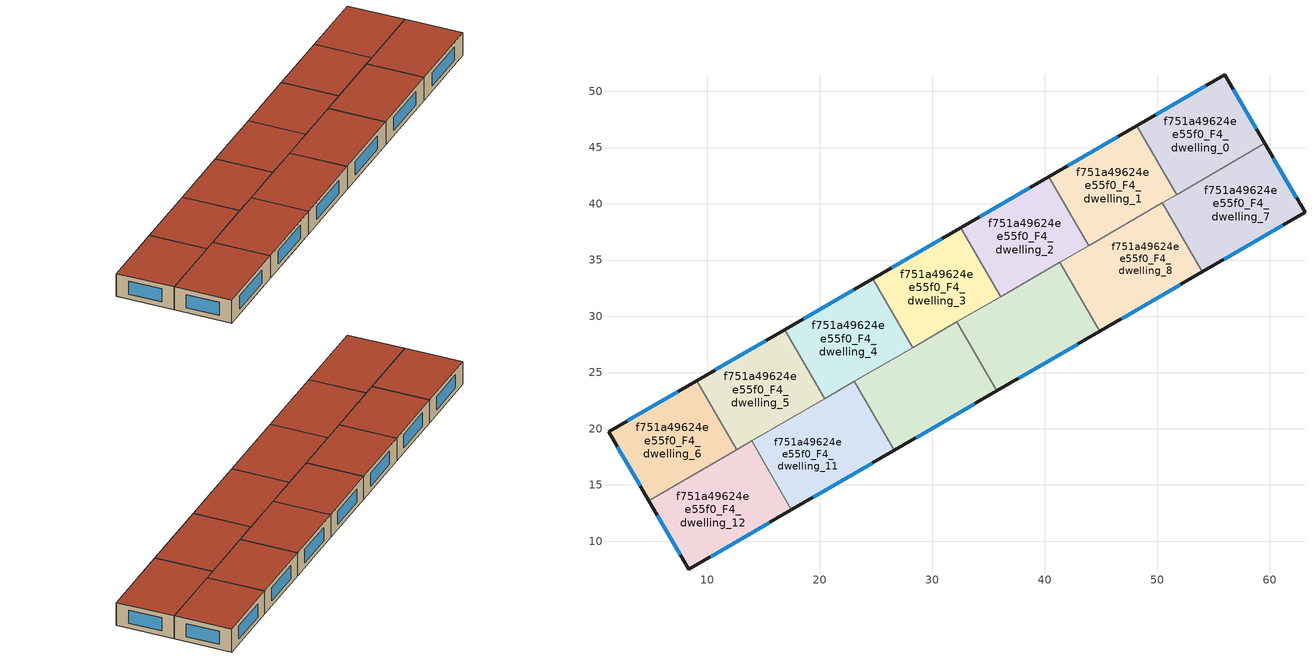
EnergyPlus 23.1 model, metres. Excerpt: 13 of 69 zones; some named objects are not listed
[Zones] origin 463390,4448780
f751a49624ee55f0_F4_dwelling_0
 floor to f751a49624ee55f0_F3_dwelling_1 (EU_floor_Construction): 55.99,51.48 59.56,45.37 51.74,40.83 48.19,46.96 z12
 floor adiabatic (EU_floor_Construction): 48.19,46.96 51.74,40.83 51.73,40.82 48.18,46.95 z12
 wall outside (EU_wall_Construction): 59.56,45.37 55.99,51.48 48.18,46.95 z12:15
 wall to f751a49624ee55f0_F4_dwelling_1 (EU_wall_Construction): 48.18,46.95 51.73,40.82 z12:15
 wall to f751a49624ee55f0_F4_dwelling_7 (EU_wall_Construction): 51.73,40.82 59.56,45.37 z12:15
 window (EU_Window_Construction): 54.32,50.51 49.85,47.92 / 58.8,46.67 56.76,50.17 z12.64:14.36
 roof outside (EU_roof_Construction): 59.56,45.37 55.99,51.48 48.18,46.95 51.73,40.82 z15
f751a49624ee55f0_F4_dwelling_1
 floor adiabatic (EU_floor_Construction): 48.18,46.95 51.73,40.82 43.92,36.29 40.37,42.42 z12
 floor to f751a49624ee55f0_F3_dwelling_5 (EU_floor_Construction): 40.37,42.42 43.92,36.29 43.9,36.29 40.35,42.41 z12
 wall outside (EU_wall_Construction): 48.18,46.95 40.35,42.41 z12:15
 wall to f751a49624ee55f0_F4_dwelling_2 (EU_wall_Construction): 40.35,42.41 43.9,36.29 z12:15
 wall to f751a49624ee55f0_F4_dwelling_8 (EU_wall_Construction): 43.9,36.29 50.45,40.08 z12:15
 wall to f751a49624ee55f0_F4_dwelling_7 (EU_wall_Construction): 50.45,40.08 51.73,40.82 z12:15
 window (EU_Window_Construction): 46.5,45.98 42.03,43.38 z12.64:14.36
 roof outside (EU_roof_Construction): 51.73,40.82 48.18,46.95 40.35,42.41 43.9,36.29 z15
f751a49624ee55f0_F4_dwelling_10
 floor to f751a49624ee55f0_F3_dwelling_8 (EU_floor_Construction): 28.27,27.22 31.82,21.1 26.61,18.08 23.07,24.21 z12
 floor to f751a49624ee55f0_F3_dwelling_6 (EU_floor_Construction): 32.2,29.5 35.75,23.37 31.82,21.1 28.27,27.22 z12
 wall outside (EU_wall_Construction): 26.61,18.08 35.75,23.37 z12:15
 wall to f751a49624ee55f0_F4_dwelling_9 (EU_wall_Construction): 35.75,23.37 32.2,29.5 z12:15
 wall to f751a49624ee55f0_F4_dwelling_11 (EU_wall_Construction): 23.07,24.21 26.61,18.08 z12:15
 wall to f751a49624ee55f0_F4_dwelling_4 (EU_wall_Construction): 28.25,27.21 23.07,24.21 z12:15
 wall to f751a49624ee55f0_F4_dwelling_3 (EU_wall_Construction): 32.19,29.5 28.25,27.21 z12:15
 window (EU_Window_Construction): 28.57,19.21 33.79,22.24 z12.64:14.36
 roof outside (EU_roof_Construction): 35.75,23.37 32.2,29.5 23.07,24.21 26.61,18.08 z15
f751a49624ee55f0_F4_dwelling_11
 floor to f751a49624ee55f0_F3_dwelling_10 (EU_floor_Construction): 20.44,22.68 23.99,16.56 17.48,12.79 13.93,18.91 z12
 floor to f751a49624ee55f0_F3_dwelling_8 (EU_floor_Construction): 23.07,24.21 26.61,18.08 23.99,16.56 20.44,22.68 z12
 wall outside (EU_wall_Construction): 17.48,12.79 26.61,18.08 z12:15
 wall to f751a49624ee55f0_F4_dwelling_12 (EU_wall_Construction): 13.93,18.91 17.48,12.79 z12:15
 wall to f751a49624ee55f0_F4_dwelling_5 (EU_wall_Construction): 20.43,22.68 13.93,18.91 z12:15
 wall to f751a49624ee55f0_F4_dwelling_4 (EU_wall_Construction): 23.07,24.2 20.43,22.68 z12:15
 window (EU_Window_Construction): 19.44,13.92 24.66,16.95 z12.64:14.36
 roof outside (EU_roof_Construction): 26.61,18.08 23.07,24.21 13.93,18.91 17.48,12.79 z15
f751a49624ee55f0_F4_dwelling_12
 floor to f751a49624ee55f0_F3_dwelling_12 (EU_floor_Construction): 12.61,18.15 16.16,12.02 8.36,7.5 4.79,13.61 z12
 floor to f751a49624ee55f0_F3_dwelling_10 (EU_floor_Construction): 13.93,18.91 17.48,12.79 16.16,12.02 12.61,18.15 z12
 wall outside (EU_wall_Construction): 4.79,13.61 8.36,7.5 17.48,12.79 z12:15
 wall to f751a49624ee55f0_F4_dwelling_6 (EU_wall_Construction): 12.6,18.14 4.79,13.61 z12:15
 wall to f751a49624ee55f0_F4_dwelling_5 (EU_wall_Construction): 13.93,18.91 12.6,18.14 z12:15
 window (EU_Window_Construction): 10.31,8.63 15.53,11.66 / 5.55,12.3 7.59,8.81 z12.64:14.36
 roof outside (EU_roof_Construction): 17.48,12.79 13.93,18.91 4.79,13.61 8.36,7.5 z15
f751a49624ee55f0_F4_dwelling_2
 floor to f751a49624ee55f0_F3_dwelling_5 (EU_floor_Construction): 40.35,42.41 43.9,36.29 36.09,31.76 32.54,37.88 z12
 floor to f751a49624ee55f0_F3_dwelling_7 (EU_floor_Construction): 32.54,37.88 36.09,31.76 36.08,31.75 32.53,37.88 z12
 wall outside (EU_wall_Construction): 40.35,42.41 32.53,37.88 z12:15
 wall to f751a49624ee55f0_F4_dwelling_3 (EU_wall_Construction): 32.53,37.88 36.08,31.75 z12:15
 wall to f751a49624ee55f0_F4_dwelling_9 (EU_wall_Construction): 36.08,31.75 41.32,34.79 z12:15
 wall to f751a49624ee55f0_F4_dwelling_8 (EU_wall_Construction): 41.32,34.79 43.9,36.29 z12:15
 window (EU_Window_Construction): 38.68,41.44 34.2,38.85 z12.64:14.36
 roof outside (EU_roof_Construction): 43.9,36.29 40.35,42.41 32.53,37.88 36.08,31.75 z15
f751a49624ee55f0_F4_dwelling_3
 floor to f751a49624ee55f0_F3_dwelling_7 (EU_floor_Construction): 32.53,37.88 36.08,31.75 28.27,27.22 24.72,33.35 z12
 floor to f751a49624ee55f0_F3_dwelling_9 (EU_floor_Construction): 24.72,33.35 28.27,27.22 28.25,27.21 24.7,33.34 z12
 wall outside (EU_wall_Construction): 32.53,37.88 24.7,33.34 z12:15
 wall to f751a49624ee55f0_F4_dwelling_4 (EU_wall_Construction): 24.7,33.34 28.25,27.21 z12:15
 wall to f751a49624ee55f0_F4_dwelling_9 (EU_wall_Construction): 32.2,29.5 36.08,31.75 z12:15
 window (EU_Window_Construction): 30.85,36.9 26.38,34.31 z12.64:14.36
 roof outside (EU_roof_Construction): 36.08,31.75 32.53,37.88 24.7,33.34 28.25,27.21 z15
f751a49624ee55f0_F4_dwelling_4
 floor to f751a49624ee55f0_F3_dwelling_9 (EU_floor_Construction): 24.7,33.34 28.25,27.21 20.44,22.68 16.89,28.81 z12
 floor to f751a49624ee55f0_F3_dwelling_11 (EU_floor_Construction): 16.89,28.81 20.44,22.69 20.43,22.68 16.88,28.8 z12
 wall outside (EU_wall_Construction): 24.7,33.34 16.88,28.8 z12:15
 wall to f751a49624ee55f0_F4_dwelling_5 (EU_wall_Construction): 16.88,28.8 20.43,22.68 z12:15
 window (EU_Window_Construction): 23.03,32.37 18.55,29.77 z12.64:14.36
 roof outside (EU_roof_Construction): 28.25,27.21 24.7,33.34 16.88,28.8 20.43,22.68 z15
f751a49624ee55f0_F4_dwelling_5
 floor to f751a49624ee55f0_F3_dwelling_13 (EU_floor_Construction): 9.06,24.27 12.61,18.16 12.6,18.15 9.05,24.26 z12
 floor adiabatic (EU_floor_Construction): 16.88,28.8 20.43,22.68 12.6,18.14 12.6,18.15 12.61,18.16 9.06,24.27 9.05,24.26 z12
 wall outside (EU_wall_Construction): 16.88,28.8 9.05,24.26 z12:15
 wall to f751a49624ee55f0_F4_dwelling_6 (EU_wall_Construction): 9.05,24.26 12.6,18.14 z12:15
 window (EU_Window_Construction): 15.2,27.83 10.73,25.24 z12.64:14.36
 roof outside (EU_roof_Construction): 20.43,22.68 16.88,28.8 9.05,24.26 12.6,18.14 z15
f751a49624ee55f0_F4_dwelling_6
 floor to f751a49624ee55f0_F3_dwelling_13 (EU_floor_Construction): 9.05,24.26 12.6,18.15 4.78,13.62 1.22,19.72 z12
 floor to f751a49624ee55f0_F3_dwelling_12 (EU_floor_Construction): 12.6,18.15 12.6,18.14 4.79,13.61 4.78,13.62 z12
 wall outside (EU_wall_Construction): 9.05,24.26 1.22,19.72 4.79,13.61 z12:15
 window (EU_Window_Construction): 1.98,18.41 4.02,14.92 / 7.37,23.29 2.89,20.7 z12.64:14.36
 roof outside (EU_roof_Construction): 12.6,18.14 9.05,24.26 1.22,19.72 4.79,13.61 z15
f751a49624ee55f0_F4_dwelling_7
 floor to f751a49624ee55f0_F3_dwelling_1 (EU_floor_Construction): 59.56,45.37 59.57,45.36 51.75,40.82 51.74,40.83 z12
 floor to f751a49624ee55f0_F3_dwelling_2 (EU_floor_Construction): 51.74,40.83 55.29,34.7 54,33.95 50.45,40.08 z12
 floor adiabatic (EU_floor_Construction): 59.57,45.36 63.14,39.25 55.29,34.7 51.75,40.82 z12
 wall outside (EU_wall_Construction): 54,33.95 63.14,39.25 59.56,45.37 z12:15
 wall to f751a49624ee55f0_F4_dwelling_8 (EU_wall_Construction): 50.45,40.08 54,33.95 z12:15
 window (EU_Window_Construction): 62.37,40.56 60.33,44.05 / 55.96,35.09 61.18,38.11 z12.64:14.36
 roof outside (EU_roof_Construction): 63.14,39.25 59.56,45.37 50.45,40.08 54,33.95 z15
f751a49624ee55f0_F4_dwelling_8
 floor to f751a49624ee55f0_F3_dwelling_2 (EU_floor_Construction): 50.45,40.08 54,33.95 47.47,30.17 43.92,36.29 z12
 floor adiabatic (EU_floor_Construction): 43.92,36.29 47.47,30.17 44.88,28.66 41.32,34.79 z12
 wall outside (EU_wall_Construction): 44.88,28.66 54,33.95 z12:15
 wall to f751a49624ee55f0_F4_dwelling_9 (EU_wall_Construction): 41.32,34.79 44.88,28.66 z12:15
 window (EU_Window_Construction): 46.83,29.8 52.05,32.82 z12.64:14.36
 roof outside (EU_roof_Construction): 54,33.95 50.45,40.08 41.32,34.79 44.88,28.66 z15
f751a49624ee55f0_F4_dwelling_9
 floor adiabatic (EU_floor_Construction): 41.32,34.79 44.88,28.66 39.64,25.63 36.09,31.76 z12
 floor to f751a49624ee55f0_F3_dwelling_6 (EU_floor_Construction): 36.09,31.76 39.64,25.63 35.75,23.37 32.2,29.5 z12
 wall outside (EU_wall_Construction): 35.75,23.37 44.88,28.66 z12:15
 window (EU_Window_Construction): 37.7,24.51 42.92,27.53 z12.64:14.36
 roof outside (EU_roof_Construction): 44.88,28.66 41.32,34.79 32.2,29.5 35.75,23.37 z15
[Building]
EU S2 Campaign: North Axis=0; Terrain=City; Solar Distribution=FullExterior
[Site:Location]
Yerevan-Zvartnots.Intl.AP: Latitude=40.15; Longitude=44.383; Time Zone=4; Elevation=854
[SizingPeriod:WeatherFileDays]
AnnualSizingPeriod: Begin Month=1; Begin Day of Month=1; End Month=12; End Day of Month=31; Day of Week for Start Day=Monday; Use Weather File Daylight Saving Period=No; Use Weather File Rain and Snow Indicators=No
[MATERIAL]
EU_InternalMass_Material: Roughness=MediumRough; Thickness=0.1; Conductivity=1; Density=1800; Specific Heat=900; Thermal Absorptance=0.9; Solar Absorptance=0.7; Visible Absorptance=0.7
[MATERIAL:NOMASS] Roughness=MediumRough; Thermal Absorptance=0.9; Solar Absorptance=0.7; Visible Absorptance=0.7
Name | Thermal Resistance
EU_wall_NoMass | 1.05043
EU_roof_NoMass | 1.45357
EU_floor_NoMass | 0.478065
[WINDOWMATERIAL:SIMPLEGLAZINGSYSTEM]
EU_Window_SimpleGlazing: UFactor=2.5566; Solar Heat Gain Coefficient=0.75; Visible Transmittance=0.75
[CONSTRUCTION]
EU_wall_Construction: EU_wall_NoMass
EU_roof_Construction: EU_roof_NoMass
EU_floor_Construction: EU_floor_NoMass
EU_Window_Construction: EU_Window_SimpleGlazing
EU_InternalMass_Construction: EU_InternalMass_Material
[ZONE] Type=1; Multiplier=1; Ceiling Height=autocalculate; Floor Area=autocalculate; Part of Total Floor Area=Yes
Name | Volume
f751a49624ee55f0_F4_dwelling_0 | 192.145
f751a49624ee55f0_F4_dwelling_1 | 192.157
f751a49624ee55f0_F4_dwelling_10 | 224.132
f751a49624ee55f0_F4_dwelling_11 | 224.136
f751a49624ee55f0_F4_dwelling_12 | 224.142
f751a49624ee55f0_F4_dwelling_2 | 192.121
f751a49624ee55f0_F4_dwelling_3 | 192.142
f751a49624ee55f0_F4_dwelling_4 | 192.141
f751a49624ee55f0_F4_dwelling_5 | 192.159
f751a49624ee55f0_F4_dwelling_6 | 192.132
f751a49624ee55f0_F4_dwelling_7 | 224.133
f751a49624ee55f0_F4_dwelling_8 | 224.141
f751a49624ee55f0_F4_dwelling_9 | 224.166
[INTERNALMASS] Construction=EU_InternalMass_Construction
Name | Zone or ZoneList | Surface Area
f751a49624ee55f0_F4_dwelling_0_EU_InternalMass | f751a49624ee55f0_F4_dwelling_0 | 64.0482
f751a49624ee55f0_F4_dwelling_1_EU_InternalMass | f751a49624ee55f0_F4_dwelling_1 | 64.0522
f751a49624ee55f0_F4_dwelling_2_EU_InternalMass | f751a49624ee55f0_F4_dwelling_2 | 64.0404
f751a49624ee55f0_F4_dwelling_3_EU_InternalMass | f751a49624ee55f0_F4_dwelling_3 | 64.0473
f751a49624ee55f0_F4_dwelling_4_EU_InternalMass | f751a49624ee55f0_F4_dwelling_4 | 64.0468
f751a49624ee55f0_F4_dwelling_5_EU_InternalMass | f751a49624ee55f0_F4_dwelling_5 | 64.053
f751a49624ee55f0_F4_dwelling_6_EU_InternalMass | f751a49624ee55f0_F4_dwelling_6 | 64.0441
f751a49624ee55f0_F4_dwelling_7_EU_InternalMass | f751a49624ee55f0_F4_dwelling_7 | 74.711
f751a49624ee55f0_F4_dwelling_8_EU_InternalMass | f751a49624ee55f0_F4_dwelling_8 | 74.7136
f751a49624ee55f0_F4_dwelling_9_EU_InternalMass | f751a49624ee55f0_F4_dwelling_9 | 74.7219
f751a49624ee55f0_F4_dwelling_10_EU_InternalMass | f751a49624ee55f0_F4_dwelling_10 | 74.7108
f751a49624ee55f0_F4_dwelling_11_EU_InternalMass | f751a49624ee55f0_F4_dwelling_11 | 74.7121
f751a49624ee55f0_F4_dwelling_12_EU_InternalMass | f751a49624ee55f0_F4_dwelling_12 | 74.7142
[OTHEREQUIPMENT] Fuel Type=Electricity; Design Level Calculation Method=Watts/Area; Power per Zone Floor Area=1; Fraction Latent=0; Fraction Radiant=0; Fraction Lost=0; Carbon Dioxide Generation Rate=0; EndUse Subcategory=EU_Step8_InternalGains
Name | Zone or ZoneList or Space or SpaceList | Schedule
EU_Step8_InternalGain_f751a49624ee55f0_F4_dwelling_0_f000 | f751a49624ee55f0_F4_dwelling_0 | EU_Step8_GainSchedule_f751a49624ee55f0_F4_dwelling_0_f000
EU_Step8_InternalGain_f751a49624ee55f0_F4_dwelling_1_f000 | f751a49624ee55f0_F4_dwelling_1 | EU_Step8_GainSchedule_f751a49624ee55f0_F4_dwelling_1_f000
EU_Step8_InternalGain_f751a49624ee55f0_F4_dwelling_2_f000 | f751a49624ee55f0_F4_dwelling_2 | EU_Step8_GainSchedule_f751a49624ee55f0_F4_dwelling_2_f000
EU_Step8_InternalGain_f751a49624ee55f0_F4_dwelling_3_f000 | f751a49624ee55f0_F4_dwelling_3 | EU_Step8_GainSchedule_f751a49624ee55f0_F4_dwelling_3_f000
EU_Step8_InternalGain_f751a49624ee55f0_F4_dwelling_4_f000 | f751a49624ee55f0_F4_dwelling_4 | EU_Step8_GainSchedule_f751a49624ee55f0_F4_dwelling_4_f000
EU_Step8_InternalGain_f751a49624ee55f0_F4_dwelling_5_f000 | f751a49624ee55f0_F4_dwelling_5 | EU_Step8_GainSchedule_f751a49624ee55f0_F4_dwelling_5_f000
EU_Step8_InternalGain_f751a49624ee55f0_F4_dwelling_6_f000 | f751a49624ee55f0_F4_dwelling_6 | EU_Step8_GainSchedule_f751a49624ee55f0_F4_dwelling_6_f000
EU_Step8_InternalGain_f751a49624ee55f0_F4_dwelling_7_f000 | f751a49624ee55f0_F4_dwelling_7 | EU_Step8_GainSchedule_f751a49624ee55f0_F4_dwelling_7_f000
EU_Step8_InternalGain_f751a49624ee55f0_F4_dwelling_8_f000 | f751a49624ee55f0_F4_dwelling_8 | EU_Step8_GainSchedule_f751a49624ee55f0_F4_dwelling_8_f000
EU_Step8_InternalGain_f751a49624ee55f0_F4_dwelling_9_f000 | f751a49624ee55f0_F4_dwelling_9 | EU_Step8_GainSchedule_f751a49624ee55f0_F4_dwelling_9_f000
EU_Step8_InternalGain_f751a49624ee55f0_F4_dwelling_10_f000 | f751a49624ee55f0_F4_dwelling_10 | EU_Step8_GainSchedule_f751a49624ee55f0_F4_dwelling_10_f000
EU_Step8_InternalGain_f751a49624ee55f0_F4_dwelling_11_f000 | f751a49624ee55f0_F4_dwelling_11 | EU_Step8_GainSchedule_f751a49624ee55f0_F4_dwelling_11_f000
EU_Step8_InternalGain_f751a49624ee55f0_F4_dwelling_12_f000 | f751a49624ee55f0_F4_dwelling_12 | EU_Step8_GainSchedule_f751a49624ee55f0_F4_dwelling_12_f000
[ZONEVENTILATION:DESIGNFLOWRATE] Schedule=EU_AlwaysOn; Design Flow Rate Calculation Method=AirChanges/Hour; Air Changes per Hour=0.557805; Ventilation Type=Natural; Fan Pressure Rise=0; Fan Total Efficiency=1; Constant Term Coefficient=1; Temperature Term Coefficient=0; Velocity Term Coefficient=0; Velocity Squared Term Coefficient=0; Minimum Indoor Temperature=-100; Maximum Indoor Temperature=100; Delta Temperature=-100; Minimum Outdoor Temperature=-100; Maximum Outdoor Temperature=100; Maximum Wind Speed=40
Name | Zone or ZoneList or Space or SpaceList
EU_ConstantAir_f751a49624ee55f0_F4_dwelling_0 | f751a49624ee55f0_F4_dwelling_0
EU_ConstantAir_f751a49624ee55f0_F4_dwelling_1 | f751a49624ee55f0_F4_dwelling_1
EU_ConstantAir_f751a49624ee55f0_F4_dwelling_2 | f751a49624ee55f0_F4_dwelling_2
EU_ConstantAir_f751a49624ee55f0_F4_dwelling_3 | f751a49624ee55f0_F4_dwelling_3
EU_ConstantAir_f751a49624ee55f0_F4_dwelling_4 | f751a49624ee55f0_F4_dwelling_4
EU_ConstantAir_f751a49624ee55f0_F4_dwelling_5 | f751a49624ee55f0_F4_dwelling_5
EU_ConstantAir_f751a49624ee55f0_F4_dwelling_6 | f751a49624ee55f0_F4_dwelling_6
EU_ConstantAir_f751a49624ee55f0_F4_dwelling_7 | f751a49624ee55f0_F4_dwelling_7
EU_ConstantAir_f751a49624ee55f0_F4_dwelling_8 | f751a49624ee55f0_F4_dwelling_8
EU_ConstantAir_f751a49624ee55f0_F4_dwelling_9 | f751a49624ee55f0_F4_dwelling_9
EU_ConstantAir_f751a49624ee55f0_F4_dwelling_10 | f751a49624ee55f0_F4_dwelling_10
EU_ConstantAir_f751a49624ee55f0_F4_dwelling_11 | f751a49624ee55f0_F4_dwelling_11
EU_ConstantAir_f751a49624ee55f0_F4_dwelling_12 | f751a49624ee55f0_F4_dwelling_12
[HVACTEMPLATE:ZONE:IDEALLOADSAIRSYSTEM] System Availability Schedule=EU_AlwaysOn; Maximum Heating Supply Air Temperature=50; Minimum Cooling Supply Air Temperature=13; Maximum Heating Supply Air Humidity Ratio=0.0156; Minimum Cooling Supply Air Humidity Ratio=0.0077; Heating Limit=NoLimit; Cooling Limit=NoLimit; Heating Availability Schedule=EU_AlwaysOn; Cooling Availability Schedule=EU_CoolingOff; Dehumidification Control Type=ConstantSensibleHeatRatio; Cooling Sensible Heat Ratio=0.7; Dehumidification Setpoint=60; Humidification Control Type=None; Humidification Setpoint=30; Outdoor Air Method=None; Outdoor Air Flow Rate per Person=0.00944; Outdoor Air Flow Rate per Zone Floor Area=0; Outdoor Air Flow Rate per Zone=0; Demand Controlled Ventilation Type=None; Outdoor Air Economizer Type=NoEconomizer; Heat Recovery Type=None; Sensible Heat Recovery Effectiveness=0.7; Latent Heat Recovery Effectiveness=0.65
Name | Template Thermostat
f751a49624ee55f0_F4_dwelling_0 | EU_HeatOnly_f751a49624ee55f0_F4_dwelling_0
f751a49624ee55f0_F4_dwelling_1 | EU_HeatOnly_f751a49624ee55f0_F4_dwelling_1
f751a49624ee55f0_F4_dwelling_2 | EU_HeatOnly_f751a49624ee55f0_F4_dwelling_2
f751a49624ee55f0_F4_dwelling_3 | EU_HeatOnly_f751a49624ee55f0_F4_dwelling_3
f751a49624ee55f0_F4_dwelling_4 | EU_HeatOnly_f751a49624ee55f0_F4_dwelling_4
f751a49624ee55f0_F4_dwelling_5 | EU_HeatOnly_f751a49624ee55f0_F4_dwelling_5
f751a49624ee55f0_F4_dwelling_6 | EU_HeatOnly_f751a49624ee55f0_F4_dwelling_6
f751a49624ee55f0_F4_dwelling_7 | EU_HeatOnly_f751a49624ee55f0_F4_dwelling_7
f751a49624ee55f0_F4_dwelling_8 | EU_HeatOnly_f751a49624ee55f0_F4_dwelling_8
f751a49624ee55f0_F4_dwelling_9 | EU_HeatOnly_f751a49624ee55f0_F4_dwelling_9
f751a49624ee55f0_F4_dwelling_10 | EU_HeatOnly_f751a49624ee55f0_F4_dwelling_10
f751a49624ee55f0_F4_dwelling_11 | EU_HeatOnly_f751a49624ee55f0_F4_dwelling_11
f751a49624ee55f0_F4_dwelling_12 | EU_HeatOnly_f751a49624ee55f0_F4_dwelling_12
[SIZING:ZONE] Zone Cooling Design Supply Air Temperature Input Method=SupplyAirTemperature; Zone Cooling Design Supply Air Temperature=13; Zone Heating Design Supply Air Temperature Input Method=SupplyAirTemperature; Zone Heating Design Supply Air Temperature=50; Zone Cooling Design Supply Air Humidity Ratio=0.008; Zone Heating Design Supply Air Humidity Ratio=0.008; Cooling Design Air Flow Method=DesignDay; Cooling Design Air Flow Rate=0; Cooling Minimum Air Flow per Zone Floor Area=0.000762; Cooling Minimum Air Flow=0; Cooling Minimum Air Flow Fraction=0.2; Heating Design Air Flow Method=DesignDay; Heating Design Air Flow Rate=0; Heating Maximum Air Flow per Zone Floor Area=0.002032; Heating Maximum Air Flow=0.141576; Heating Maximum Air Flow Fraction=0.3; Account for Dedicated Outdoor Air System=No; Dedicated Outdoor Air System Control Strategy=NeutralSupplyAir; Dedicated Outdoor Air Low Setpoint Temperature for Design=autosize; Dedicated Outdoor Air High Setpoint Temperature for Design=autosize; Zone Load Sizing Method=Sensible Load Only No Latent Load; Zone Latent Cooling Design Supply Air Humidity Ratio Input Method=HumidityRatioDifference; Zone Cooling Design Supply Air Humidity Ratio Difference=0.005; Zone Latent Heating Design Supply Air Humidity Ratio Input Method=HumidityRatioDifference; Zone Humidification Design Supply Air Humidity Ratio Difference=0.005
f751a49624ee55f0_F4_dwelling_0; f751a49624ee55f0_F4_dwelling_1; f751a49624ee55f0_F4_dwelling_2; f751a49624ee55f0_F4_dwelling_3; f751a49624ee55f0_F4_dwelling_4; f751a49624ee55f0_F4_dwelling_5; f751a49624ee55f0_F4_dwelling_6; f751a49624ee55f0_F4_dwelling_7; f751a49624ee55f0_F4_dwelling_8; f751a49624ee55f0_F4_dwelling_9; f751a49624ee55f0_F4_dwelling_10; f751a49624ee55f0_F4_dwelling_11; f751a49624ee55f0_F4_dwelling_12
[SCHEDULE:CONSTANT]
Name | Hourly Value
EU_AlwaysOn | 1
EU_CoolingOff | 0
[SCHEDULE:FILE] Column Number=1; Rows to Skip at Top=0; Number of Hours of Data=8760; Column Separator=Comma; Interpolate to Timestep=No; Minutes per Item=60; Adjust Schedule for Daylight Savings=Yes
Name | File
EU_Step8_GainSchedule_f751a49624ee55f0_F4_dwelling_0_f000 | ../../schedules/f751a49624ee55f0/f751a49624ee55f0_F4_dwelling_0_f000_gain.csv
EU_Step8_GainSchedule_f751a49624ee55f0_F4_dwelling_1_f000 | ../../schedules/f751a49624ee55f0/f751a49624ee55f0_F4_dwelling_1_f000_gain.csv
EU_Step8_GainSchedule_f751a49624ee55f0_F4_dwelling_2_f000 | ../../schedules/f751a49624ee55f0/f751a49624ee55f0_F4_dwelling_2_f000_gain.csv
EU_Step8_GainSchedule_f751a49624ee55f0_F4_dwelling_3_f000 | ../../schedules/f751a49624ee55f0/f751a49624ee55f0_F4_dwelling_3_f000_gain.csv
EU_Step8_GainSchedule_f751a49624ee55f0_F4_dwelling_4_f000 | ../../schedules/f751a49624ee55f0/f751a49624ee55f0_F4_dwelling_4_f000_gain.csv
EU_Step8_GainSchedule_f751a49624ee55f0_F4_dwelling_5_f000 | ../../schedules/f751a49624ee55f0/f751a49624ee55f0_F4_dwelling_5_f000_gain.csv
EU_Step8_GainSchedule_f751a49624ee55f0_F4_dwelling_6_f000 | ../../schedules/f751a49624ee55f0/f751a49624ee55f0_F4_dwelling_6_f000_gain.csv
EU_Step8_GainSchedule_f751a49624ee55f0_F4_dwelling_7_f000 | ../../schedules/f751a49624ee55f0/f751a49624ee55f0_F4_dwelling_7_f000_gain.csv
EU_Step8_GainSchedule_f751a49624ee55f0_F4_dwelling_8_f000 | ../../schedules/f751a49624ee55f0/f751a49624ee55f0_F4_dwelling_8_f000_gain.csv
EU_Step8_GainSchedule_f751a49624ee55f0_F4_dwelling_9_f000 | ../../schedules/f751a49624ee55f0/f751a49624ee55f0_F4_dwelling_9_f000_gain.csv
EU_Step8_GainSchedule_f751a49624ee55f0_F4_dwelling_10_f000 | ../../schedules/f751a49624ee55f0/f751a49624ee55f0_F4_dwelling_10_f000_gain.csv
EU_Step8_GainSchedule_f751a49624ee55f0_F4_dwelling_11_f000 | ../../schedules/f751a49624ee55f0/f751a49624ee55f0_F4_dwelling_11_f000_gain.csv
EU_Step8_GainSchedule_f751a49624ee55f0_F4_dwelling_12_f000 | ../../schedules/f751a49624ee55f0/f751a49624ee55f0_F4_dwelling_12_f000_gain.csv
